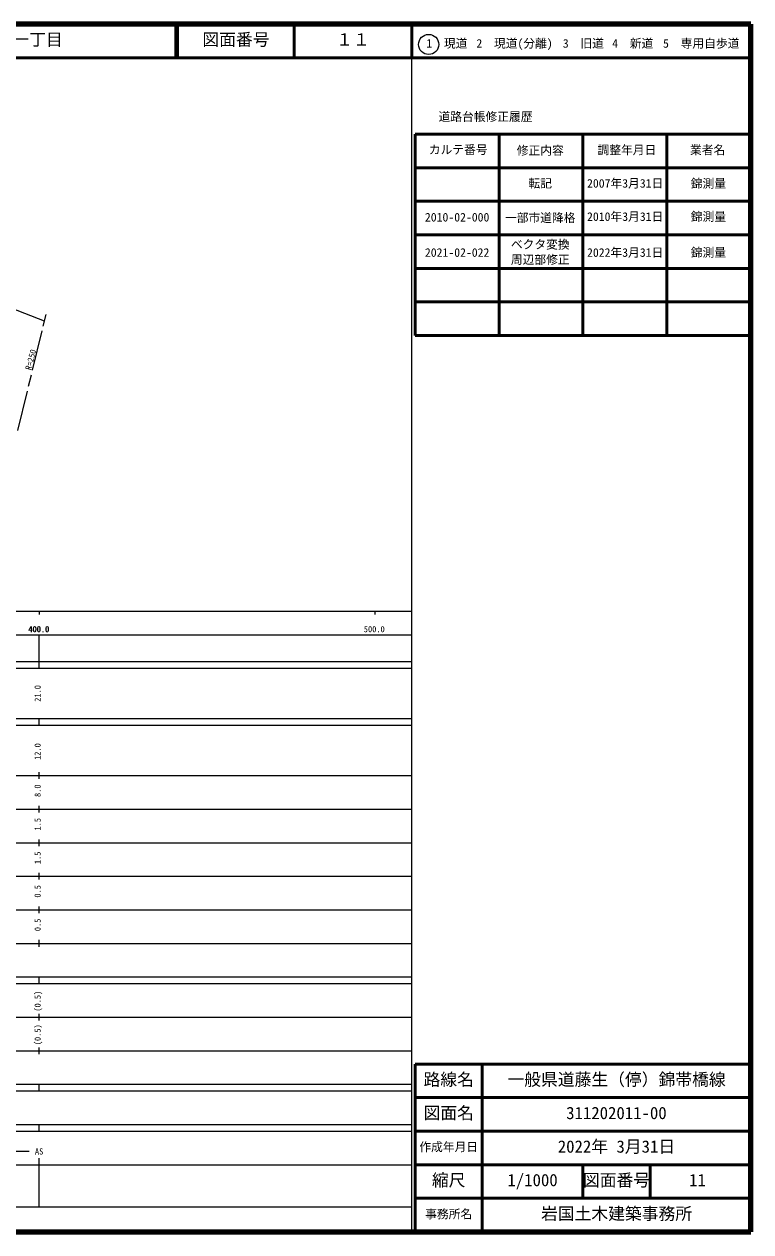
# Model space of a CAD drawing. Units: millimetres, scale not verified. Extents: x 40000 to 680000, y 20000 to 380000.
# Drawn here: x 463542 to 680000, y 20000 to 380000 of the extents above; entities that cross this region are included whole.
import ezdxf
from ezdxf.enums import TextEntityAlignment as Align

# ---------------------------------------------------------------- set-up
doc = ezdxf.new("R2010")
doc.units = ezdxf.units.MM
doc.header["$LTSCALE"] = 1000
doc.linetypes.add('CHAIN', pattern=[18.5, 12, -1.5, 3.5, -1.5])
for name, color, linetype, lineweight in [('M-BGD', 7, 'Continuous', 13), ('M-BMK', 2, 'CHAIN', 13), ('M-STR-HTXT', 7, 'Continuous', 13), ('M-TTL', 2, 'Continuous', 140), ('M-TTL-BAND', 7, 'Continuous', 25), ('M-TTL-FRAM', 2, 'Continuous', 50), ('M-TTL-LINE', 7, 'Continuous', 50), ('M-TTL-TXT', 7, 'Continuous', 13)]:
    doc.layers.add(name, color=color, linetype=linetype, lineweight=lineweight)
doc.styles.add('ＭＳ ゴシック', font='')
doc.styles.get('ＭＳ ゴシック').set_extended_font_data('MS Gothic')

msp = doc.modelspace()

# ---------------------------------------------------------------- linework, layer by layer
at = {"layer": 'M-BMK'}
msp.add_line((461701, 258920), (470227, 294141), dxfattribs=at)
at = {"layer": 'M-STR-HTXT'}
msp.add_line((469569, 291425), (382522, 325854), dxfattribs=at)
at = {"layer": 'M-TTL'}
for p, q in [((680000, 380000), (40000, 380000)), ((680000, 20000), (680000, 380000)), ((40000, 20000), (680000, 20000))]:
    msp.add_line(p, q, dxfattribs=at)
at = {"layer": 'M-TTL-BAND'}
for p, q in [((579000, 20000), (579000, 370000)), ((40000, 205000), (579000, 205000)), ((468000, 205000), (468000, 204000)), ((568000, 205000), (568000, 204000)), ((68000, 198000), (579000, 198000)), ((468000, 188000), (468000, 198000)), ((40000, 190000), (579000, 190000)), ((40000, 188000), (579000, 188000)), ((40000, 173000), (579000, 173000)), ((468000, 171000), (468000, 173000)), ((40000, 171000), (579000, 171000)), ((40000, 156000), (579000, 156000)), ((468000, 155000), (468000, 157000)), ((46000, 146000), (579000, 146000)), ((468000, 145000), (468000, 147000)), ((468000, 135000), (468000, 137000)), ((52000, 136000), (579000, 136000)), ((46000, 126000), (579000, 126000)), ((468000, 125000), (468000, 127000)), ((52000, 116000), (579000, 116000)), ((468000, 115000), (468000, 117000)), ((46000, 106000), (579000, 106000)), ((468000, 105000), (468000, 107000)), ((40000, 96000), (579000, 96000)), ((40000, 94000), (579000, 94000)), ((468000, 94000), (468000, 96000)), ((49000, 84000), (579000, 84000)), ((468000, 83000), (468000, 85000)), ((40000, 74000), (579000, 74000)), ((468000, 73000), (468000, 75000)), ((40000, 64000), (579000, 64000)), ((40000, 62000), (579000, 62000)), ((468000, 62000), (468000, 64000)), ((40000, 52000), (579000, 52000)), ((468000, 50000), (468000, 52000)), ((40000, 50000), (579000, 50000)), ((71000, 44000), (465000, 44000)), ((40000, 40000), (579000, 40000)), ((468000, 27500), (468000, 42000)), ((68000, 27500), (579000, 27500))]:
    msp.add_line(p, q, dxfattribs=at)
at = {"layer": 'M-TTL-FRAM'}
for p, q in [((508747, 380000), (508747, 370000)), ((509247, 380000), (509247, 370000)), ((543997, 380000), (543997, 370000)), ((579000, 380000), (579000, 370000)), ((40000, 370000), (680000, 370000)), ((580000, 347197), (580000, 287197)), ((580000, 347197), (680000, 347197)), ((580000, 287197), (680000, 287197)), ((680000, 70000), (580000, 70000)), ((580000, 70000), (580000, 20000))]:
    msp.add_line(p, q, dxfattribs=at)
at = {"layer": 'M-TTL-LINE'}
for p, q in [((605000, 347197), (605000, 287197)), ((630000, 347197), (630000, 287197)), ((655000, 347197), (655000, 287197)), ((580000, 337197), (680000, 337197)), ((580000, 327197), (680000, 327197)), ((580000, 317197), (680000, 317197)), ((580000, 307197), (680000, 307197)), ((580000, 297197), (680000, 297197)), ((600000, 70000), (600000, 20000)), ((680000, 60000), (580000, 60000)), ((680000, 50000), (580000, 50000)), ((680000, 40000), (580000, 40000)), ((630000, 40000), (630000, 30000)), ((650000, 40000), (650000, 30000)), ((680000, 30000), (580000, 30000))]:
    msp.add_line(p, q, dxfattribs=at)
at = {"layer": 'M-TTL-TXT'}
msp.add_circle((584031, 373958), 3000, dxfattribs=at)

# ---------------------------------------------------------------- texts
at = {"layer": 'M-BGD', "style": 'ＭＳ ゴシック'}
msp.add_text('R=250', height=1833, rotation=75.4, dxfattribs=at).set_placement((466113, 276608), align=Align.BOTTOM_LEFT)
at = {"layer": 'M-TTL-BAND', "style": 'ＭＳ ゴシック'}
for s, p in [('400.0', (464719, 198195)), ('400.0', (464875, 198195)), ('500.0', (564719, 198195)), ('AS', (466750, 42500))]:
    msp.add_text(s, height=1833, dxfattribs=at).set_placement(p, align=Align.BOTTOM_LEFT)
for s, p in [('21.0', (469000, 178000)), ('12.0', (469000, 160674)), ('8.0', (469000, 149625)), ('1.5', (469000, 139625)), ('1.5', (469000, 129625)), ('0.5', (469000, 119625)), ('0.5', (469000, 109625)), ('(0.5)', (469000, 85639)), ('(0.5)', (469000, 75639))]:
    msp.add_text(s, height=1833, rotation=90, dxfattribs=at).set_placement(p, align=Align.BOTTOM_LEFT)
at = {"layer": 'M-TTL-TXT', "style": 'ＭＳ ゴシック'}
for s, height, p in [('岩国市川西二丁目\u3000川西一丁目', 3666, (405024, 372500)), ('図面番号', 3666, (516622, 372500)), ('１１', 3666, (556497, 372500)), ('1\u3000現道', 2566, (583323, 372208)), ('2\u3000現道(分離)', 2566, (598244, 372208)), ('3\u3000旧道', 2566, (623996, 372208)), ('4\u3000新道', 2566, (638699, 372208)), ('5\u3000専用自歩道', 2566, (653853, 372208)), ('道路台帳修正履歴', 2566, (586968, 350363)), ('カルテ番号', 2566, (584089, 340527)), ('修正内容', 2566, (610267, 340273)), ('調整年月日', 2566, (634339, 340447)), ('業者名', 2566, (661884, 340447)), ('転記', 2566, (613767, 330495)), ('2007年3月31日', 2566, (631208, 330495)), ('錦測量', 2566, (662114, 330439)), ('2010年3月31日', 2566, (631208, 320578)), ('錦測量', 2566, (662114, 320578)), ('2010-02-000', 2566, (582913, 320399)), ('一部市道降格', 2566, (606767, 320220)), ('ベクタ変換', 2566, (608517, 312285)), ('2022年3月31日', 2566, (631208, 309874)), ('錦測量', 2566, (662114, 309874)), ('2021-02-022', 2566, (582913, 309874)), ('周辺部修正', 2566, (608517, 307755)), ('路線名', 3666, (582500, 62500)), ('路線名', 3666, (582500, 62500)), ('一般県道藤生（停）錦帯橋線', 3666, (607500, 62500)), ('図面名', 3666, (582500, 52500)), ('図面名', 3666, (582500, 52500)), ('311202011-00', 3666, (625000, 52500)), ('作成年月日', 2566, (581250, 43250)), ('作成年月日', 2566, (581250, 43250)), ('2022年 3月31日', 3666, (622500, 42500)), ('縮尺', 3666, (585000, 32500)), ('縮尺', 3666, (585000, 32500)), ('1/1000', 3666, (607500, 32500)), ('図面番号', 3666, (630000, 32500)), ('図面番号', 3666, (630000, 32500)), ('11', 3666, (661625, 32500)), ('事務所名', 2566, (583000, 23250)), ('事務所名', 2566, (583000, 23250)), ('岩国土木建築事務所', 3666, (617500, 22500))]:
    msp.add_text(s, height=height, dxfattribs=at).set_placement(p, align=Align.BOTTOM_LEFT)

doc.saveas('drawing.dxf')
